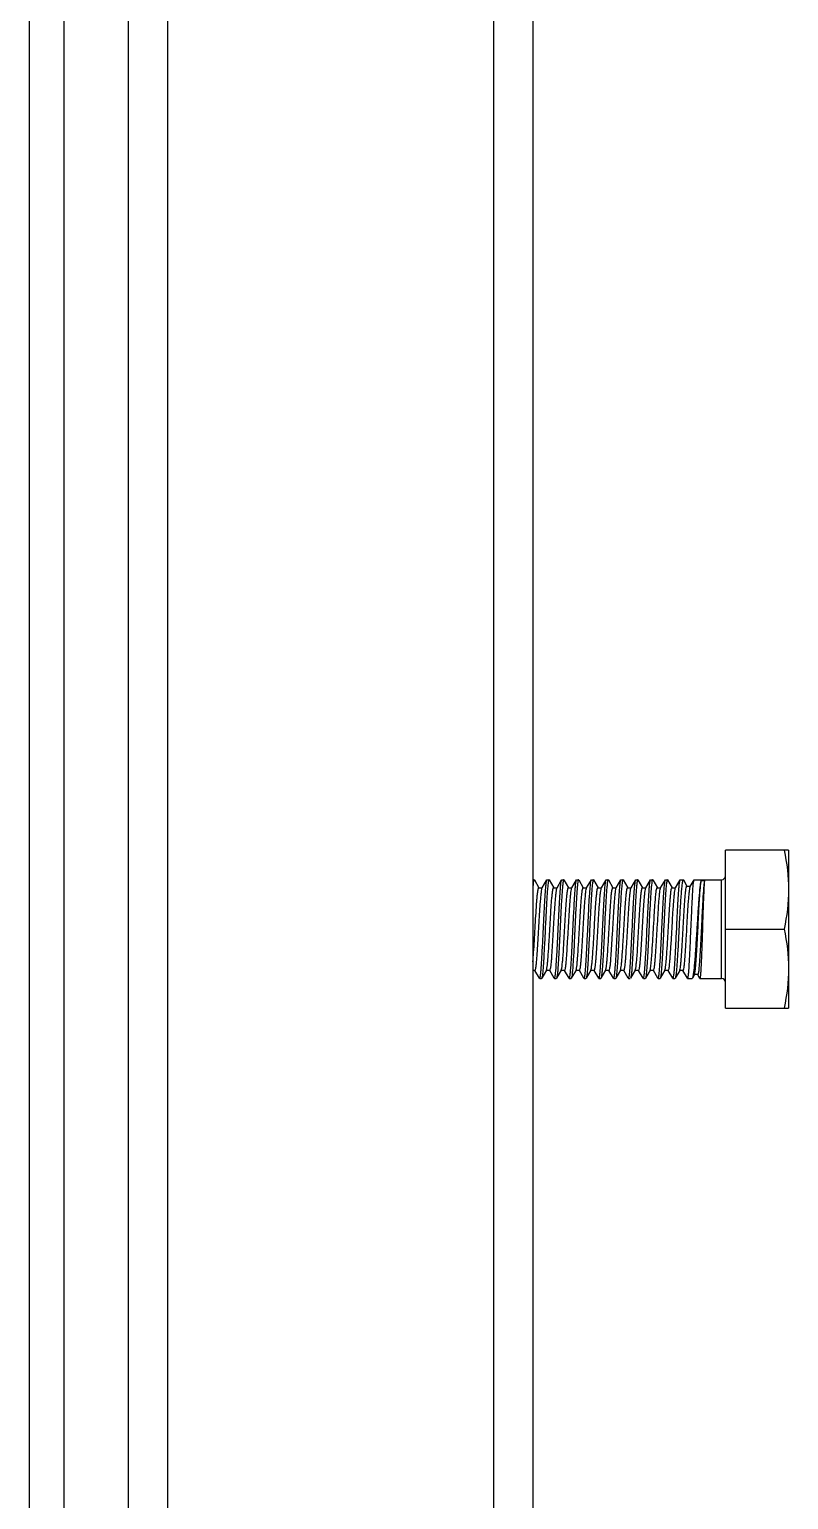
# Model space of a CAD drawing. Extents: x 1382187 to 1725648, y 860327 to 1571294.
# Drawn here: x 1529721 to 1530349, y 1236761 to 1237979 of the extents above; entities that cross this region are included whole.
import ezdxf

# ---------------------------------------------------------------- set-up
doc = ezdxf.new("R2010")
doc.units = 0
doc.header["$LTSCALE"] = 1000
doc.header["$MEASUREMENT"] = 0

msp = doc.modelspace()

# ---------------------------------------------------------------- linework, layer by layer
for p, q in [((1529720.6, 1235977.5), (1529720.6, 1238719.6)), ((1529749.3, 1236335.6), (1529749.3, 1238598.7)), ((1529802.4, 1238445.9), (1529802.4, 1235731)), ((1529835.1, 1238445.9), (1529835.1, 1235731)), ((1530105, 1238445.9), (1530105, 1235731)), ((1530137.7, 1238445.9), (1530137.7, 1235731)), ((1530349.5, 1237299), (1530297.1, 1237299)), ((1530297.1, 1237168.1), (1530297.1, 1237299)), ((1530349.5, 1237299), (1530349.5, 1237168.1)), ((1530137.7, 1237274.4), (1530138.7, 1237274.4)), ((1530138.9, 1237274.3), (1530138.7, 1237274.4)), ((1530138.9, 1237274.3), (1530142.6, 1237267.8)), ((1530142.5, 1237267.8), (1530145.5, 1237267.8)), ((1530145.4, 1237267.7), (1530149.3, 1237274.3)), ((1530149.3, 1237274.3), (1530149.4, 1237274.4)), ((1530149.4, 1237274.4), (1530151, 1237274.4)), ((1530151.1, 1237274.3), (1530151, 1237274.4)), ((1530151.1, 1237274.3), (1530154.9, 1237267.8)), ((1530154.8, 1237267.8), (1530157.8, 1237267.8)), ((1530157.7, 1237267.7), (1530161.5, 1237274.3)), ((1530161.5, 1237274.3), (1530161.7, 1237274.4)), ((1530161.7, 1237274.4), (1530163.2, 1237274.4)), ((1530163.4, 1237274.3), (1530163.2, 1237274.4)), ((1530163.4, 1237274.3), (1530167.2, 1237267.8)), ((1530167.1, 1237267.8), (1530170, 1237267.8)), ((1530169.9, 1237267.7), (1530173.8, 1237274.3)), ((1530173.8, 1237274.3), (1530174, 1237274.4)), ((1530174, 1237274.4), (1530175.5, 1237274.4)), ((1530175.7, 1237274.3), (1530175.5, 1237274.4)), ((1530175.7, 1237274.3), (1530179.4, 1237267.8)), ((1530179.3, 1237267.8), (1530182.3, 1237267.8)), ((1530182.2, 1237267.7), (1530186.1, 1237274.3)), ((1530186.1, 1237274.3), (1530186.2, 1237274.4)), ((1530186.2, 1237274.4), (1530187.8, 1237274.4)), ((1530187.9, 1237274.3), (1530187.8, 1237274.4)), ((1530187.9, 1237274.3), (1530191.7, 1237267.8)), ((1530191.6, 1237267.8), (1530194.6, 1237267.8)), ((1530194.5, 1237267.7), (1530198.3, 1237274.3)), ((1530198.3, 1237274.3), (1530198.5, 1237274.4)), ((1530198.5, 1237274.4), (1530200, 1237274.4)), ((1530200.2, 1237274.3), (1530204, 1237267.8)), ((1530203.9, 1237267.8), (1530206.8, 1237267.8)), ((1530206.7, 1237267.7), (1530210.6, 1237274.3)), ((1530210.6, 1237274.3), (1530210.8, 1237274.4)), ((1530210.8, 1237274.4), (1530212.3, 1237274.4)), ((1530212.5, 1237274.3), (1530212.3, 1237274.4)), ((1530212.5, 1237274.3), (1530216.2, 1237267.8)), ((1530216.1, 1237267.8), (1530219.1, 1237267.8)), ((1530219, 1237267.7), (1530222.9, 1237274.3)), ((1530222.9, 1237274.3), (1530223, 1237274.4)), ((1530223, 1237274.4), (1530224.6, 1237274.4)), ((1530224.7, 1237274.3), (1530224.6, 1237274.4)), ((1530224.7, 1237274.3), (1530228.5, 1237267.8)), ((1530228.4, 1237267.8), (1530231.4, 1237267.8)), ((1530231.3, 1237267.7), (1530235.1, 1237274.3)), ((1530235.1, 1237274.3), (1530235.3, 1237274.4)), ((1530235.3, 1237274.4), (1530236.8, 1237274.4)), ((1530237, 1237274.3), (1530236.8, 1237274.4)), ((1530237, 1237274.3), (1530240.8, 1237267.8)), ((1530240.7, 1237267.8), (1530243.6, 1237267.8)), ((1530243.5, 1237267.7), (1530247.4, 1237274.3)), ((1530247.4, 1237274.3), (1530247.6, 1237274.4)), ((1530247.6, 1237274.4), (1530249.1, 1237274.4)), ((1530249.3, 1237274.3), (1530253, 1237267.8)), ((1530252.9, 1237267.8), (1530255.9, 1237267.8)), ((1530255.8, 1237267.7), (1530259.7, 1237274.3)), ((1530259.7, 1237274.3), (1530259.8, 1237274.4)), ((1530259.8, 1237274.4), (1530262.2, 1237274.4)), ((1530262.4, 1237274.3), (1530262.2, 1237274.4)), ((1530262.4, 1237274.3), (1530265.3, 1237269.2)), ((1530265.2, 1237269.2), (1530268.2, 1237269.2)), ((1530268.1, 1237269), (1530271.2, 1237274.3)), ((1530271.2, 1237274.3), (1530271.3, 1237274.4)), ((1530271.3, 1237274.4), (1530293.9, 1237274.4)), ((1530280.1, 1237273.5), (1530277, 1237273.5)), ((1530293.9, 1237192.7), (1530293.9, 1237274.4)), ((1530297.1, 1237233.6), (1530345.8, 1237233.6)), ((1530139.5, 1237199.3), (1530137.7, 1237199.3)), ((1530143.1, 1237192.8), (1530139.4, 1237199.3)), ((1530148.9, 1237199.5), (1530145, 1237192.8)), ((1530151.7, 1237199.3), (1530148.8, 1237199.3)), ((1530148.9, 1237199.5), (1530149, 1237199.7)), ((1530155.4, 1237192.8), (1530151.6, 1237199.3)), ((1530161.1, 1237199.5), (1530157.3, 1237192.8)), ((1530164, 1237199.3), (1530161, 1237199.3)), ((1530161.1, 1237199.5), (1530161.2, 1237199.7)), ((1530167.7, 1237192.8), (1530163.9, 1237199.3)), ((1530173.4, 1237199.5), (1530169.5, 1237192.8)), ((1530176.3, 1237199.3), (1530173.3, 1237199.3)), ((1530173.4, 1237199.5), (1530173.5, 1237199.7)), ((1530179.9, 1237192.8), (1530176.2, 1237199.3)), ((1530185.7, 1237199.5), (1530181.8, 1237192.8)), ((1530188.5, 1237199.3), (1530185.6, 1237199.3)), ((1530185.7, 1237199.5), (1530185.7, 1237199.7)), ((1530192.2, 1237192.8), (1530188.4, 1237199.3)), ((1530197.9, 1237199.5), (1530194.1, 1237192.8)), ((1530200.8, 1237199.3), (1530197.8, 1237199.3)), ((1530197.9, 1237199.5), (1530198, 1237199.6)), ((1530204.5, 1237192.8), (1530200.7, 1237199.3)), ((1530210.2, 1237199.5), (1530206.3, 1237192.8)), ((1530213.1, 1237199.3), (1530210.1, 1237199.3)), ((1530216.7, 1237192.8), (1530213, 1237199.3)), ((1530222.5, 1237199.5), (1530218.6, 1237192.8)), ((1530225.3, 1237199.3), (1530222.4, 1237199.3)), ((1530222.5, 1237199.5), (1530222.5, 1237199.6)), ((1530229, 1237192.8), (1530225.2, 1237199.3)), ((1530234.7, 1237199.5), (1530230.9, 1237192.8)), ((1530237.6, 1237199.3), (1530234.6, 1237199.3)), ((1530234.7, 1237199.5), (1530234.8, 1237199.6)), ((1530241.3, 1237192.8), (1530237.5, 1237199.3)), ((1530247, 1237199.5), (1530243.1, 1237192.8)), ((1530249.9, 1237199.3), (1530246.9, 1237199.3)), ((1530247, 1237199.5), (1530247.1, 1237199.6)), ((1530253.5, 1237192.8), (1530249.8, 1237199.3)), ((1530259.3, 1237199.2), (1530255.6, 1237192.8)), ((1530262.1, 1237199.1), (1530259.2, 1237199.1)), ((1530265.7, 1237192.8), (1530262, 1237199.1)), ((1530271.5, 1237195.9), (1530269.8, 1237192.9)), ((1530274.4, 1237195.8), (1530271.5, 1237195.8)), ((1530276.1, 1237192.7), (1530274.4, 1237195.7)), ((1530143.1, 1237192.8), (1530143.3, 1237192.7)), ((1530143.3, 1237192.7), (1530144.8, 1237192.7)), ((1530145, 1237192.8), (1530144.8, 1237192.7)), ((1530155.4, 1237192.8), (1530155.6, 1237192.7)), ((1530155.6, 1237192.7), (1530157.1, 1237192.7)), ((1530157.3, 1237192.8), (1530157.1, 1237192.7)), ((1530167.7, 1237192.8), (1530167.8, 1237192.7)), ((1530167.8, 1237192.7), (1530169.4, 1237192.7)), ((1530169.5, 1237192.8), (1530169.4, 1237192.7)), ((1530179.9, 1237192.8), (1530180.1, 1237192.7)), ((1530180.1, 1237192.7), (1530181.6, 1237192.7)), ((1530181.8, 1237192.8), (1530181.6, 1237192.7)), ((1530192.2, 1237192.8), (1530192.4, 1237192.7)), ((1530192.4, 1237192.7), (1530193.9, 1237192.7)), ((1530194.1, 1237192.8), (1530193.9, 1237192.7)), ((1530204.5, 1237192.8), (1530204.6, 1237192.7)), ((1530204.6, 1237192.7), (1530206.2, 1237192.7)), ((1530206.3, 1237192.8), (1530206.2, 1237192.7)), ((1530216.7, 1237192.8), (1530216.9, 1237192.7)), ((1530216.9, 1237192.7), (1530218.4, 1237192.7)), ((1530229.2, 1237192.7), (1530230.7, 1237192.7)), ((1530230.9, 1237192.8), (1530230.7, 1237192.7)), ((1530241.3, 1237192.8), (1530241.4, 1237192.7)), ((1530241.4, 1237192.7), (1530243, 1237192.7)), ((1530243.1, 1237192.8), (1530243, 1237192.7)), ((1530253.5, 1237192.8), (1530253.7, 1237192.7)), ((1530253.7, 1237192.7), (1530255.4, 1237192.7)), ((1530255.6, 1237192.8), (1530255.4, 1237192.7)), ((1530265.7, 1237192.8), (1530265.8, 1237192.7)), ((1530265.8, 1237192.7), (1530269.5, 1237192.7)), ((1530269.8, 1237192.9), (1530269.5, 1237192.7)), ((1530276.1, 1237192.7), (1530276.2, 1237192.7)), ((1530276.2, 1237192.7), (1530293.9, 1237192.7)), ((1530297.1, 1237168.1), (1530349.5, 1237168.1))]:
    msp.add_line(p, q)
for centre, start, end in [((1530293.9, 1237277.7), 270, 0), ((1530293.9, 1237189.4), 0, 90)]:
    msp.add_arc(centre, 3.27, start, end)
for points in [[(1530345.8, 1237299), (1530348.1, 1237288.2), (1530349.5, 1237277.2), (1530349.5, 1237266.3)], [(1530349.5, 1237266.3), (1530349.5, 1237255.3), (1530348.1, 1237244.3), (1530345.8, 1237233.6)], [(1530345.8, 1237233.6), (1530348.1, 1237222.8), (1530349.5, 1237211.8), (1530349.5, 1237200.8)], [(1530349.5, 1237200.8), (1530349.5, 1237189.9), (1530348.1, 1237178.9), (1530345.8, 1237168.1)]]:
    msp.add_open_spline(points, degree=3)
for points, knots in [([(1530138.7, 1237274.4), (1530138.6, 1237274.4), (1530138.4, 1237273.8), (1530138.1, 1237272.9), (1530137.9, 1237271.1), (1530137.8, 1237269.8), (1530137.7, 1237269)], [0, 0, 0, 0, 0.077049, 0.268055, 0.577055, 1, 1, 1, 1]), ([(1530137.7, 1237206.5), (1530137.9, 1237209), (1530138.4, 1237214.8), (1530138.9, 1237224), (1530139.5, 1237234.2), (1530140.1, 1237244.3), (1530140.6, 1237252.2), (1530141, 1237257.8), (1530141.3, 1237261.2), (1530141.6, 1237263.9), (1530141.9, 1237266), (1530142.1, 1237267.1), (1530142.4, 1237267.8), (1530142.5, 1237267.8)], [0, 0, 0, 0, 0.125273, 0.280526, 0.451, 0.620464, 0.772784, 0.837888, 0.893492, 0.938284, 0.971239, 0.991709, 1, 1, 1, 1]), ([(1530139.5, 1237199.3), (1530139.5, 1237199.3), (1530139.7, 1237199.5), (1530140, 1237200.3), (1530140.3, 1237202.1), (1530140.6, 1237205.1), (1530141, 1237209), (1530141.3, 1237213.9), (1530141.7, 1237219.5), (1530142.1, 1237225.5), (1530142.6, 1237234), (1530143, 1237242.4), (1530143.5, 1237250.4), (1530143.9, 1237255.7), (1530144.3, 1237260.1), (1530144.6, 1237263.6), (1530145, 1237266), (1530145.2, 1237267.3), (1530145.4, 1237267.7)], [0, 0, 0, 0, 0.003516, 0.010771, 0.037949, 0.081609, 0.140308, 0.211978, 0.294061, 0.383613, 0.477416, 0.664254, 0.750571, 0.827952, 0.893624, 0.945254, 0.981055, 1, 1, 1, 1]), ([(1530146.4, 1237233.6), (1530146.6, 1237238.5), (1530147, 1237245.7), (1530147.4, 1237255), (1530147.8, 1237260.9), (1530148.2, 1237266), (1530148.5, 1237269.9), (1530148.8, 1237272.5), (1530149, 1237273.9), (1530149.3, 1237274.3)], [0, 0, 0, 0, 0.364023, 0.530311, 0.678342, 0.803036, 0.90014, 0.966414, 1, 1, 1, 1]), ([(1530151, 1237274.4), (1530150.9, 1237274.4), (1530150.7, 1237274.1), (1530150.6, 1237273.6), (1530150.4, 1237272.6), (1530150.1, 1237270.5), (1530149.8, 1237267.1), (1530149.4, 1237262.1), (1530149, 1237256), (1530148.7, 1237249), (1530148.3, 1237241.4), (1530148, 1237236.2), (1530147.9, 1237233.6)], [0, 0, 0, 0, 0.006679, 0.021742, 0.04591, 0.079126, 0.171519, 0.295578, 0.446611, 0.618856, 0.8057, 1, 1, 1, 1]), ([(1530149, 1237199.7), (1530149.1, 1237200.2), (1530149.4, 1237201.6), (1530149.7, 1237204.2), (1530150.1, 1237207.9), (1530150.6, 1237214.4), (1530151.2, 1237223.9), (1530151.8, 1237234), (1530152.2, 1237242.3), (1530152.6, 1237248.3), (1530152.9, 1237253.7), (1530153.3, 1237258.4), (1530153.7, 1237262.2), (1530154, 1237265.1), (1530154.3, 1237266.8), (1530154.5, 1237267.6), (1530154.7, 1237267.8), (1530154.8, 1237267.8)], [0, 0, 0, 0, 0.023139, 0.062463, 0.116774, 0.184236, 0.348936, 0.533941, 0.62611, 0.713772, 0.793885, 0.863675, 0.920735, 0.963127, 0.989505, 0.996557, 1, 1, 1, 1]), ([(1530151.7, 1237199.3), (1530151.8, 1237199.3), (1530152, 1237199.5), (1530152.2, 1237200.3), (1530152.6, 1237202.1), (1530152.9, 1237205.1), (1530153.3, 1237209), (1530153.6, 1237213.9), (1530154, 1237219.5), (1530154.3, 1237225.5), (1530154.8, 1237234), (1530155.3, 1237242.4), (1530155.8, 1237250.4), (1530156.2, 1237255.7), (1530156.5, 1237260.1), (1530156.9, 1237263.6), (1530157.2, 1237266), (1530157.5, 1237267.3), (1530157.7, 1237267.7)], [0, 0, 0, 0, 0.003516, 0.010771, 0.037949, 0.081609, 0.140308, 0.211978, 0.294061, 0.383613, 0.477416, 0.664254, 0.750571, 0.827952, 0.893624, 0.945254, 0.981055, 1, 1, 1, 1]), ([(1530158.6, 1237233.6), (1530158.9, 1237238.5), (1530159.2, 1237245.7), (1530159.7, 1237255), (1530160.1, 1237260.9), (1530160.4, 1237266), (1530160.7, 1237269.9), (1530161.1, 1237272.5), (1530161.3, 1237273.9), (1530161.5, 1237274.3)], [0, 0, 0, 0, 0.364021, 0.530313, 0.678345, 0.803036, 0.900138, 0.966413, 1, 1, 1, 1]), ([(1530163.2, 1237274.4), (1530163.1, 1237274.4), (1530163, 1237274.1), (1530162.8, 1237273.6), (1530162.6, 1237272.6), (1530162.4, 1237270.5), (1530162, 1237267.1), (1530161.7, 1237262.1), (1530161.3, 1237256), (1530160.9, 1237249), (1530160.6, 1237241.4), (1530160.3, 1237236.2), (1530160.2, 1237233.6)], [0, 0, 0, 0, 0.006669, 0.021718, 0.045876, 0.079084, 0.171468, 0.295521, 0.446556, 0.618814, 0.805682, 1, 1, 1, 1]), ([(1530161.2, 1237199.7), (1530161.4, 1237200.2), (1530161.7, 1237201.6), (1530162, 1237204.2), (1530162.4, 1237207.9), (1530162.9, 1237214.4), (1530163.5, 1237223.9), (1530164, 1237234), (1530164.5, 1237242.3), (1530164.9, 1237248.2), (1530165.2, 1237253.7), (1530165.6, 1237258.4), (1530165.9, 1237262.2), (1530166.3, 1237265.1), (1530166.6, 1237266.8), (1530166.8, 1237267.6), (1530167, 1237267.8), (1530167.1, 1237267.8)], [0, 0, 0, 0, 0.023, 0.06221, 0.116433, 0.183837, 0.348506, 0.533571, 0.625793, 0.713517, 0.793694, 0.863545, 0.920659, 0.963092, 0.989496, 0.996554, 1, 1, 1, 1]), ([(1530164, 1237199.3), (1530164.1, 1237199.3), (1530164.3, 1237199.5), (1530164.5, 1237200.3), (1530164.8, 1237202.1), (1530165.2, 1237205.1), (1530165.5, 1237209), (1530165.9, 1237213.9), (1530166.2, 1237219.5), (1530166.6, 1237225.5), (1530167.1, 1237234), (1530167.6, 1237242.4), (1530168.1, 1237250.4), (1530168.4, 1237255.7), (1530168.8, 1237260.1), (1530169.1, 1237263.6), (1530169.5, 1237266), (1530169.7, 1237267.3), (1530169.9, 1237267.7)], [0, 0, 0, 0, 0.003516, 0.010771, 0.037949, 0.081609, 0.140308, 0.211978, 0.294061, 0.383613, 0.477416, 0.664254, 0.750571, 0.827952, 0.893624, 0.945254, 0.981055, 1, 1, 1, 1]), ([(1530170.9, 1237233.6), (1530171.1, 1237238.5), (1530171.5, 1237245.7), (1530172, 1237255), (1530172.3, 1237260.9), (1530172.7, 1237266), (1530173, 1237269.9), (1530173.4, 1237272.5), (1530173.6, 1237273.9), (1530173.8, 1237274.3)], [0, 0, 0, 0, 0.364026, 0.530319, 0.678348, 0.803035, 0.900137, 0.966414, 1, 1, 1, 1]), ([(1530175.5, 1237274.4), (1530175.4, 1237274.4), (1530175.2, 1237274.1), (1530175.1, 1237273.6), (1530174.9, 1237272.6), (1530174.6, 1237270.5), (1530174.3, 1237267.1), (1530173.9, 1237262.1), (1530173.6, 1237256), (1530173.2, 1237249), (1530172.8, 1237241.4), (1530172.6, 1237236.2), (1530172.4, 1237233.6)], [0, 0, 0, 0, 0.00669, 0.021765, 0.045943, 0.079167, 0.171572, 0.295635, 0.446661, 0.618889, 0.805716, 1, 1, 1, 1]), ([(1530173.5, 1237199.7), (1530173.7, 1237200.2), (1530173.9, 1237201.6), (1530174.3, 1237204.2), (1530174.6, 1237207.8), (1530175.1, 1237214.4), (1530175.7, 1237223.9), (1530176.3, 1237234), (1530176.8, 1237242.3), (1530177.1, 1237248.2), (1530177.5, 1237253.6), (1530177.8, 1237258.4), (1530178.2, 1237262.2), (1530178.5, 1237265.1), (1530178.8, 1237266.8), (1530179.1, 1237267.6), (1530179.3, 1237267.8), (1530179.3, 1237267.8)], [0, 0, 0, 0, 0.022862, 0.061956, 0.116091, 0.183437, 0.348074, 0.5332, 0.625476, 0.713261, 0.793503, 0.863416, 0.920583, 0.963057, 0.989487, 0.996552, 1, 1, 1, 1]), ([(1530176.3, 1237199.3), (1530176.3, 1237199.3), (1530176.5, 1237199.5), (1530176.8, 1237200.3), (1530177.1, 1237202.1), (1530177.4, 1237205.1), (1530177.8, 1237209), (1530178.1, 1237213.9), (1530178.5, 1237219.5), (1530178.9, 1237225.5), (1530179.4, 1237234), (1530179.8, 1237242.4), (1530180.3, 1237250.4), (1530180.7, 1237255.7), (1530181.1, 1237260.1), (1530181.4, 1237263.6), (1530181.8, 1237266), (1530182, 1237267.3), (1530182.2, 1237267.7)], [0, 0, 0, 0, 0.003516, 0.010771, 0.037949, 0.081609, 0.140308, 0.211978, 0.294061, 0.383613, 0.477416, 0.664254, 0.750571, 0.827952, 0.893624, 0.945254, 0.981055, 1, 1, 1, 1]), ([(1530183.2, 1237233.6), (1530183.4, 1237238.5), (1530183.8, 1237245.7), (1530184.2, 1237255), (1530184.6, 1237260.9), (1530185, 1237266), (1530185.3, 1237269.9), (1530185.6, 1237272.5), (1530185.8, 1237273.9), (1530186.1, 1237274.3)], [0, 0, 0, 0, 0.364024, 0.530311, 0.678342, 0.803035, 0.900139, 0.966414, 1, 1, 1, 1]), ([(1530187.8, 1237274.4), (1530187.7, 1237274.4), (1530187.5, 1237274.1), (1530187.4, 1237273.6), (1530187.2, 1237272.6), (1530186.9, 1237270.5), (1530186.6, 1237267.1), (1530186.2, 1237262.1), (1530185.8, 1237256), (1530185.5, 1237249), (1530185.1, 1237241.4), (1530184.8, 1237236.2), (1530184.7, 1237233.6)], [0, 0, 0, 0, 0.006677, 0.021735, 0.045901, 0.079116, 0.171512, 0.295573, 0.4466, 0.618843, 0.805694, 1, 1, 1, 1]), ([(1530185.7, 1237199.7), (1530185.9, 1237200.1), (1530186.2, 1237201.5), (1530186.5, 1237204.2), (1530186.9, 1237207.8), (1530187.4, 1237214.3), (1530188, 1237223.8), (1530188.6, 1237233.9), (1530189, 1237242.3), (1530189.4, 1237248.2), (1530189.7, 1237253.6), (1530190.1, 1237258.4), (1530190.5, 1237262.2), (1530190.8, 1237265.1), (1530191.1, 1237266.8), (1530191.3, 1237267.6), (1530191.5, 1237267.8), (1530191.6, 1237267.8)], [0, 0, 0, 0, 0.022723, 0.061701, 0.115749, 0.183037, 0.347642, 0.532829, 0.625158, 0.713005, 0.793312, 0.863286, 0.920506, 0.963022, 0.989478, 0.99655, 1, 1, 1, 1]), ([(1530188.5, 1237199.3), (1530188.6, 1237199.3), (1530188.8, 1237199.5), (1530189, 1237200.3), (1530189.4, 1237202.1), (1530189.7, 1237205.1), (1530190.1, 1237209), (1530190.4, 1237213.9), (1530190.8, 1237219.5), (1530191.1, 1237225.5), (1530191.6, 1237234), (1530192.1, 1237242.4), (1530192.6, 1237250.4), (1530193, 1237255.7), (1530193.3, 1237260.1), (1530193.7, 1237263.6), (1530194, 1237266), (1530194.3, 1237267.3), (1530194.5, 1237267.7)], [0, 0, 0, 0, 0.003516, 0.010771, 0.037949, 0.081609, 0.140308, 0.211978, 0.294061, 0.383613, 0.477416, 0.664254, 0.750571, 0.827952, 0.893624, 0.945254, 0.981055, 1, 1, 1, 1]), ([(1530195.4, 1237233.6), (1530195.7, 1237238.5), (1530196, 1237245.7), (1530196.5, 1237255), (1530196.9, 1237260.9), (1530197.2, 1237266), (1530197.5, 1237269.9), (1530197.9, 1237272.5), (1530198.1, 1237273.9), (1530198.3, 1237274.3)], [0, 0, 0, 0, 0.364026, 0.530313, 0.678337, 0.803029, 0.900137, 0.966414, 1, 1, 1, 1]), ([(1530200, 1237274.4), (1530199.9, 1237274.4), (1530199.8, 1237274.1), (1530199.6, 1237273.6), (1530199.4, 1237272.6), (1530199.2, 1237270.5), (1530198.8, 1237267.1), (1530198.5, 1237262.1), (1530198.1, 1237256), (1530197.7, 1237249), (1530197.3, 1237241.4), (1530197.1, 1237236.2), (1530197, 1237233.6)], [0, 0, 0, 0, 0.006697, 0.021777, 0.045962, 0.079191, 0.171605, 0.29567, 0.44669, 0.618909, 0.805726, 1, 1, 1, 1]), ([(1530198, 1237199.6), (1530198.2, 1237200.1), (1530198.5, 1237201.5), (1530198.8, 1237204.1), (1530199.1, 1237207.8), (1530199.7, 1237214.3), (1530200.2, 1237223.8), (1530200.8, 1237233.9), (1530201.3, 1237242.2), (1530201.7, 1237248.2), (1530202, 1237253.6), (1530202.4, 1237258.3), (1530202.7, 1237262.2), (1530203, 1237265.1), (1530203.4, 1237266.8), (1530203.6, 1237267.6), (1530203.8, 1237267.8), (1530203.9, 1237267.8)], [0, 0, 0, 0, 0.022584, 0.061447, 0.115407, 0.182636, 0.34721, 0.532457, 0.62484, 0.712749, 0.79312, 0.863155, 0.920429, 0.962986, 0.989469, 0.996548, 1, 1, 1, 1]), ([(1530200.2, 1237274.3), (1530200.2, 1237274.3), (1530200.1, 1237274.4), (1530200.1, 1237274.4), (1530200, 1237274.4)], [0, 0, 0, 0, 0.600612, 1, 1, 1, 1]), ([(1530200.8, 1237199.3), (1530200.9, 1237199.3), (1530201.1, 1237199.5), (1530201.3, 1237200.3), (1530201.6, 1237202.1), (1530202, 1237205.1), (1530202.3, 1237209), (1530202.7, 1237213.9), (1530203, 1237219.5), (1530203.4, 1237225.5), (1530203.9, 1237234), (1530204.4, 1237242.4), (1530204.9, 1237250.4), (1530205.2, 1237255.7), (1530205.6, 1237260.1), (1530205.9, 1237263.6), (1530206.3, 1237266), (1530206.5, 1237267.3), (1530206.7, 1237267.7)], [0, 0, 0, 0, 0.003516, 0.010772, 0.037949, 0.081609, 0.140308, 0.211978, 0.294061, 0.383612, 0.477416, 0.664254, 0.750571, 0.827952, 0.893624, 0.945254, 0.981055, 1, 1, 1, 1]), ([(1530207.7, 1237233.6), (1530207.9, 1237238.5), (1530208.3, 1237245.7), (1530208.8, 1237255), (1530209.1, 1237260.9), (1530209.5, 1237266), (1530209.8, 1237269.9), (1530210.2, 1237272.5), (1530210.4, 1237273.9), (1530210.6, 1237274.3)], [0, 0, 0, 0, 0.364026, 0.530312, 0.67834, 0.803034, 0.90014, 0.966415, 1, 1, 1, 1]), ([(1530212.3, 1237274.4), (1530212.2, 1237274.4), (1530212, 1237274.1), (1530211.9, 1237273.6), (1530211.7, 1237272.6), (1530211.4, 1237270.5), (1530211.1, 1237267.1), (1530210.7, 1237262.1), (1530210.4, 1237256), (1530210, 1237249), (1530209.6, 1237241.4), (1530209.4, 1237236.2), (1530209.2, 1237233.6)], [0, 0, 0, 0, 0.006686, 0.021757, 0.045931, 0.079152, 0.171553, 0.295615, 0.446644, 0.618879, 0.805711, 1, 1, 1, 1]), ([(1530210.3, 1237199.6), (1530210.5, 1237200.1), (1530210.7, 1237201.5), (1530211.1, 1237204.1), (1530211.4, 1237207.7), (1530211.9, 1237214.3), (1530212.5, 1237223.8), (1530213.1, 1237233.9), (1530213.6, 1237242.2), (1530213.9, 1237248.2), (1530214.3, 1237253.6), (1530214.6, 1237258.3), (1530215, 1237262.2), (1530215.3, 1237265.1), (1530215.6, 1237266.8), (1530215.9, 1237267.6), (1530216.1, 1237267.8), (1530216.1, 1237267.8)], [0, 0, 0, 0, 0.022445, 0.061192, 0.115065, 0.182235, 0.346776, 0.532084, 0.624521, 0.712492, 0.792928, 0.863025, 0.920353, 0.962951, 0.98946, 0.996545, 1, 1, 1, 1]), ([(1530213.1, 1237199.3), (1530213.1, 1237199.3), (1530213.3, 1237199.5), (1530213.6, 1237200.3), (1530213.9, 1237202.1), (1530214.2, 1237205.1), (1530214.6, 1237209), (1530214.9, 1237213.9), (1530215.3, 1237219.5), (1530215.7, 1237225.5), (1530216.2, 1237234), (1530216.6, 1237242.4), (1530217.1, 1237250.4), (1530217.5, 1237255.7), (1530217.9, 1237260.1), (1530218.2, 1237263.6), (1530218.6, 1237266), (1530218.8, 1237267.3), (1530219, 1237267.7)], [0, 0, 0, 0, 0.003516, 0.010772, 0.037949, 0.081609, 0.140308, 0.211978, 0.294061, 0.383612, 0.477416, 0.664253, 0.750571, 0.827952, 0.893624, 0.945254, 0.981055, 1, 1, 1, 1]), ([(1530220, 1237233.6), (1530220.2, 1237238.5), (1530220.5, 1237245.7), (1530221, 1237255), (1530221.4, 1237260.9), (1530221.7, 1237266), (1530222.1, 1237269.9), (1530222.4, 1237272.5), (1530222.6, 1237273.9), (1530222.9, 1237274.3)], [0, 0, 0, 0, 0.364021, 0.530311, 0.678343, 0.803036, 0.90014, 0.966414, 1, 1, 1, 1]), ([(1530224.6, 1237274.4), (1530224.5, 1237274.4), (1530224.3, 1237274.1), (1530224.2, 1237273.6), (1530224, 1237272.6), (1530223.7, 1237270.5), (1530223.4, 1237267.1), (1530223, 1237262.1), (1530222.6, 1237256), (1530222.3, 1237249), (1530221.9, 1237241.4), (1530221.6, 1237236.2), (1530221.5, 1237233.6)], [0, 0, 0, 0, 0.006676, 0.021736, 0.045901, 0.079115, 0.171505, 0.295563, 0.446596, 0.618846, 0.805696, 1, 1, 1, 1]), ([(1530222.5, 1237199.6), (1530222.7, 1237200.1), (1530223, 1237201.5), (1530223.3, 1237204.1), (1530223.7, 1237207.7), (1530224.2, 1237214.2), (1530224.8, 1237223.7), (1530225.3, 1237233.8), (1530225.8, 1237242.2), (1530226.2, 1237248.1), (1530226.5, 1237253.6), (1530226.9, 1237258.3), (1530227.2, 1237262.2), (1530227.6, 1237265.1), (1530227.9, 1237266.8), (1530228.1, 1237267.6), (1530228.3, 1237267.8), (1530228.4, 1237267.8)], [0, 0, 0, 0, 0.022306, 0.060937, 0.114721, 0.181834, 0.346342, 0.531711, 0.624202, 0.712235, 0.792736, 0.862894, 0.920276, 0.962916, 0.98945, 0.996543, 1, 1, 1, 1]), ([(1530225.3, 1237199.3), (1530225.4, 1237199.3), (1530225.6, 1237199.5), (1530225.8, 1237200.3), (1530226.2, 1237202.1), (1530226.5, 1237205.1), (1530226.9, 1237209), (1530227.2, 1237213.9), (1530227.6, 1237219.5), (1530227.9, 1237225.5), (1530228.4, 1237234), (1530228.9, 1237242.4), (1530229.4, 1237250.4), (1530229.8, 1237255.7), (1530230.1, 1237260.1), (1530230.5, 1237263.6), (1530230.8, 1237266), (1530231.1, 1237267.3), (1530231.3, 1237267.7)], [0, 0, 0, 0, 0.003515, 0.010772, 0.037949, 0.081609, 0.140308, 0.211978, 0.294061, 0.383612, 0.477415, 0.664253, 0.750571, 0.827952, 0.893624, 0.945254, 0.981055, 1, 1, 1, 1]), ([(1530232.2, 1237233.6), (1530232.5, 1237238.5), (1530232.8, 1237245.7), (1530233.3, 1237255), (1530233.7, 1237260.9), (1530234, 1237266), (1530234.3, 1237269.9), (1530234.7, 1237272.5), (1530234.9, 1237273.9), (1530235.1, 1237274.3)], [0, 0, 0, 0, 0.364021, 0.530314, 0.678346, 0.803036, 0.900137, 0.966413, 1, 1, 1, 1]), ([(1530236.8, 1237274.4), (1530236.7, 1237274.4), (1530236.6, 1237274.1), (1530236.4, 1237273.6), (1530236.2, 1237272.6), (1530236, 1237270.5), (1530235.6, 1237267.1), (1530235.3, 1237262.1), (1530234.9, 1237256), (1530234.5, 1237249), (1530234.1, 1237241.4), (1530233.9, 1237236.2), (1530233.8, 1237233.6)], [0, 0, 0, 0, 0.006669, 0.021718, 0.045876, 0.079084, 0.171468, 0.295522, 0.446557, 0.618815, 0.805682, 1, 1, 1, 1]), ([(1530234.8, 1237199.6), (1530235, 1237200.1), (1530235.2, 1237201.5), (1530235.6, 1237204.1), (1530235.9, 1237207.7), (1530236.4, 1237214.2), (1530237, 1237223.7), (1530237.6, 1237233.8), (1530238.1, 1237242.2), (1530238.4, 1237248.1), (1530238.8, 1237253.6), (1530239.2, 1237258.3), (1530239.5, 1237262.2), (1530239.8, 1237265.1), (1530240.2, 1237266.8), (1530240.4, 1237267.6), (1530240.6, 1237267.8), (1530240.7, 1237267.8)], [0, 0, 0, 0, 0.022167, 0.060682, 0.114378, 0.181432, 0.345908, 0.531337, 0.623882, 0.711978, 0.792543, 0.862763, 0.920199, 0.962881, 0.989441, 0.996541, 1, 1, 1, 1]), ([(1530237.6, 1237199.3), (1530237.7, 1237199.3), (1530237.9, 1237199.5), (1530238.1, 1237200.3), (1530238.4, 1237202.1), (1530238.8, 1237205.1), (1530239.1, 1237209), (1530239.5, 1237213.9), (1530239.8, 1237219.5), (1530240.2, 1237225.5), (1530240.7, 1237234), (1530241.2, 1237242.4), (1530241.7, 1237250.4), (1530242, 1237255.7), (1530242.4, 1237260.1), (1530242.7, 1237263.6), (1530243.1, 1237266), (1530243.3, 1237267.3), (1530243.5, 1237267.7)], [0, 0, 0, 0, 0.003515, 0.010772, 0.037949, 0.081609, 0.140308, 0.211978, 0.294061, 0.383612, 0.477415, 0.664253, 0.750571, 0.827952, 0.893624, 0.945254, 0.981055, 1, 1, 1, 1]), ([(1530244.5, 1237233.6), (1530244.7, 1237238.5), (1530245.1, 1237245.7), (1530245.6, 1237255), (1530245.9, 1237260.9), (1530246.3, 1237266), (1530246.6, 1237269.9), (1530247, 1237272.5), (1530247.2, 1237273.9), (1530247.4, 1237274.3)], [0, 0, 0, 0, 0.364026, 0.530319, 0.678348, 0.803035, 0.900137, 0.966414, 1, 1, 1, 1]), ([(1530249.1, 1237274.4), (1530249, 1237274.4), (1530248.8, 1237274.1), (1530248.7, 1237273.6), (1530248.5, 1237272.6), (1530248.2, 1237270.5), (1530247.9, 1237267.1), (1530247.5, 1237262.1), (1530247.2, 1237256), (1530246.8, 1237249), (1530246.4, 1237241.4), (1530246.2, 1237236.2), (1530246, 1237233.6)], [0, 0, 0, 0, 0.006688, 0.021753, 0.045929, 0.079148, 0.171548, 0.29561, 0.446639, 0.618873, 0.805706, 1, 1, 1, 1]), ([(1530247.1, 1237199.6), (1530247.3, 1237200.1), (1530247.5, 1237201.5), (1530247.9, 1237204), (1530248.2, 1237207.7), (1530248.7, 1237214.1), (1530249.3, 1237223.7), (1530249.9, 1237233.8), (1530250.4, 1237242.1), (1530250.7, 1237248.1), (1530251.1, 1237253.6), (1530251.4, 1237258.3), (1530251.8, 1237262.2), (1530252.1, 1237265.1), (1530252.4, 1237266.8), (1530252.7, 1237267.6), (1530252.8, 1237267.8), (1530252.9, 1237267.8)], [0, 0, 0, 0, 0.022028, 0.060426, 0.114034, 0.181029, 0.345472, 0.530963, 0.623561, 0.71172, 0.79235, 0.862632, 0.920122, 0.962845, 0.989432, 0.996538, 1, 1, 1, 1]), ([(1530249.3, 1237274.3), (1530249.2, 1237274.3), (1530249.2, 1237274.4), (1530249.1, 1237274.4), (1530249.1, 1237274.4)], [0, 0, 0, 0, 0.600476, 1, 1, 1, 1]), ([(1530249.9, 1237199.3), (1530249.9, 1237199.3), (1530250.1, 1237199.5), (1530250.4, 1237200.3), (1530250.7, 1237202.1), (1530251, 1237205.1), (1530251.4, 1237209), (1530251.7, 1237213.9), (1530252.1, 1237219.5), (1530252.5, 1237225.5), (1530253, 1237234), (1530253.4, 1237242.4), (1530253.9, 1237250.4), (1530254.3, 1237255.7), (1530254.7, 1237260.1), (1530255, 1237263.6), (1530255.4, 1237266), (1530255.6, 1237267.3), (1530255.8, 1237267.7)], [0, 0, 0, 0, 0.003515, 0.010772, 0.037949, 0.081609, 0.140308, 0.211978, 0.294061, 0.383612, 0.477415, 0.664253, 0.750571, 0.827952, 0.893624, 0.945254, 0.981055, 1, 1, 1, 1]), ([(1530256.8, 1237233.6), (1530257, 1237238.5), (1530257.3, 1237245.7), (1530257.8, 1237255), (1530258.2, 1237260.9), (1530258.5, 1237266), (1530258.9, 1237269.9), (1530259.2, 1237272.5), (1530259.4, 1237273.9), (1530259.7, 1237274.3)], [0, 0, 0, 0, 0.364024, 0.530312, 0.678343, 0.803036, 0.90014, 0.966414, 1, 1, 1, 1]), ([(1530262.2, 1237274.4), (1530262.1, 1237274.4), (1530261.8, 1237274.1), (1530261.7, 1237273.6), (1530261.5, 1237272.6), (1530261.2, 1237270.5), (1530260.8, 1237267.1), (1530260.4, 1237262.1), (1530259.9, 1237256), (1530259.5, 1237249), (1530259.1, 1237241.4), (1530258.8, 1237236.2), (1530258.7, 1237233.6)], [0, 0, 0, 0, 0.007187, 0.022465, 0.046744, 0.080015, 0.172417, 0.296393, 0.447275, 0.619318, 0.805937, 1, 1, 1, 1]), ([(1530259.3, 1237199.2), (1530259.5, 1237199.6), (1530259.7, 1237200.9), (1530260.1, 1237203.4), (1530260.4, 1237207), (1530260.8, 1237211.6), (1530261.2, 1237217), (1530261.7, 1237225.2), (1530262.1, 1237233.9), (1530262.6, 1237242.5), (1530263, 1237248.7), (1530263.4, 1237254.4), (1530263.7, 1237259.3), (1530264.1, 1237263.4), (1530264.4, 1237266.3), (1530264.7, 1237268.2), (1530265, 1237268.9), (1530265.1, 1237269.2), (1530265.2, 1237269.2)], [0, 0, 0, 0, 0.019036, 0.055162, 0.107284, 0.173532, 0.25149, 0.338305, 0.525651, 0.619397, 0.708683, 0.790327, 0.861445, 0.919555, 0.962678, 0.989457, 0.996584, 1, 1, 1, 1]), ([(1530262.1, 1237199.1), (1530262.2, 1237199.1), (1530262.4, 1237199.3), (1530262.7, 1237200.1), (1530263, 1237202), (1530263.3, 1237205), (1530263.7, 1237209.2), (1530264, 1237214.2), (1530264.4, 1237219.9), (1530264.8, 1237226.2), (1530265.3, 1237234.8), (1530265.7, 1237243.4), (1530266.2, 1237251.6), (1530266.6, 1237256.9), (1530267, 1237261.4), (1530267.3, 1237265), (1530267.7, 1237267.4), (1530267.9, 1237268.7), (1530268.1, 1237269)], [0, 0, 0, 0, 0.003526, 0.010871, 0.03842, 0.082642, 0.142013, 0.214376, 0.297085, 0.387117, 0.481196, 0.667858, 0.753739, 0.830507, 0.895467, 0.946372, 0.98153, 1, 1, 1, 1]), ([(1530268.6, 1237233.6), (1530268.9, 1237238.6), (1530269.2, 1237245.8), (1530269.6, 1237255.1), (1530269.9, 1237261.1), (1530270.2, 1237266.1), (1530270.5, 1237270.1), (1530270.8, 1237272.6), (1530271, 1237274), (1530271.2, 1237274.3)], [0, 0, 0, 0, 0.366748, 0.534004, 0.682559, 0.80722, 0.903651, 0.968552, 1, 1, 1, 1]), ([(1530271.5, 1237195.9), (1530271.8, 1237196.3), (1530272, 1237197.6), (1530272.3, 1237199.9), (1530272.6, 1237203.5), (1530273, 1237208), (1530273.3, 1237213.3), (1530273.8, 1237221.6), (1530274.4, 1237232.7), (1530275, 1237245.8), (1530275.6, 1237257.6), (1530276.3, 1237266.7), (1530276.7, 1237271.7), (1530277, 1237273.5)], [0, 0, 0, 0, 0.016498, 0.048153, 0.094091, 0.152829, 0.222461, 0.300749, 0.473185, 0.64885, 0.806645, 0.928205, 1, 1, 1, 1]), ([(1530277, 1237273.5), (1530276.8, 1237272.8), (1530276.5, 1237271.1), (1530275.8, 1237266.4), (1530275.1, 1237258.2), (1530274.3, 1237246.6), (1530273.8, 1237238.1), (1530273.5, 1237233.6)], [0, 0, 0, 0, 0.052104, 0.130854, 0.359409, 0.660459, 1, 1, 1, 1]), ([(1530274.4, 1237195.8), (1530274.5, 1237195.8), (1530274.7, 1237196), (1530274.8, 1237196.5), (1530275, 1237197.4), (1530275.3, 1237199.1), (1530275.6, 1237202), (1530275.9, 1237206.2), (1530276.3, 1237211.5), (1530276.6, 1237217.5), (1530277, 1237224), (1530277.5, 1237233.3), (1530278, 1237244.6), (1530278.6, 1237256.9), (1530279.3, 1237266.4), (1530279.7, 1237271.6), (1530280.1, 1237273.5)], [0, 0, 0, 0, 0.003181, 0.009997, 0.020842, 0.035708, 0.077022, 0.132568, 0.200428, 0.278278, 0.363482, 0.453195, 0.634322, 0.798504, 0.925407, 1, 1, 1, 1]), ([(1530278.4, 1237233.6), (1530278.5, 1237238.1), (1530278.8, 1237246.6), (1530279.2, 1237258.2), (1530279.6, 1237267), (1530279.9, 1237271.8), (1530280.1, 1237273.5)], [0, 0, 0, 0, 0.340216, 0.641739, 0.870295, 1, 1, 1, 1]), ([(1530143.3, 1237192.7), (1530143.4, 1237192.7), (1530143.6, 1237193), (1530143.7, 1237193.6), (1530143.9, 1237194.6), (1530144.2, 1237196.6), (1530144.5, 1237200), (1530144.9, 1237205), (1530145.2, 1237211.1), (1530145.6, 1237218.1), (1530146, 1237225.7), (1530146.2, 1237230.9), (1530146.4, 1237233.6)], [0, 0, 0, 0, 0.006696, 0.021778, 0.045962, 0.079192, 0.171607, 0.295672, 0.44669, 0.618908, 0.805728, 1, 1, 1, 1]), ([(1530147.9, 1237233.6), (1530147.7, 1237228.6), (1530147.3, 1237221.4), (1530146.8, 1237212.2), (1530146.5, 1237206.2), (1530146.1, 1237201.2), (1530145.8, 1237197.2), (1530145.4, 1237194.6), (1530145.2, 1237193.2), (1530145, 1237192.8)], [0, 0, 0, 0, 0.36397, 0.530239, 0.678254, 0.802945, 0.900063, 0.966368, 1, 1, 1, 1]), ([(1530155.6, 1237192.7), (1530155.7, 1237192.7), (1530155.8, 1237193), (1530156, 1237193.6), (1530156.2, 1237194.6), (1530156.4, 1237196.6), (1530156.8, 1237200), (1530157.1, 1237205), (1530157.5, 1237211.1), (1530157.9, 1237218.1), (1530158.3, 1237225.7), (1530158.5, 1237230.9), (1530158.6, 1237233.6)], [0, 0, 0, 0, 0.006683, 0.02175, 0.045921, 0.079139, 0.171534, 0.295592, 0.446617, 0.618856, 0.805703, 1, 1, 1, 1]), ([(1530160.2, 1237233.6), (1530159.9, 1237228.6), (1530159.6, 1237221.4), (1530159.1, 1237212.2), (1530158.8, 1237206.2), (1530158.4, 1237201.2), (1530158.1, 1237197.2), (1530157.7, 1237194.6), (1530157.5, 1237193.2), (1530157.3, 1237192.8)], [0, 0, 0, 0, 0.363954, 0.530216, 0.678234, 0.802928, 0.900053, 0.966366, 1, 1, 1, 1]), ([(1530167.8, 1237192.7), (1530167.9, 1237192.7), (1530168.1, 1237193), (1530168.3, 1237193.6), (1530168.4, 1237194.6), (1530168.7, 1237196.6), (1530169, 1237200), (1530169.4, 1237205), (1530169.8, 1237211.1), (1530170.2, 1237218.1), (1530170.5, 1237225.7), (1530170.8, 1237230.9), (1530170.9, 1237233.6)], [0, 0, 0, 0, 0.006669, 0.021719, 0.045878, 0.079087, 0.171477, 0.295536, 0.446573, 0.618824, 0.805681, 1, 1, 1, 1]), ([(1530172.4, 1237233.6), (1530172.2, 1237228.6), (1530171.9, 1237221.4), (1530171.4, 1237212.2), (1530171, 1237206.2), (1530170.7, 1237201.2), (1530170.3, 1237197.2), (1530170, 1237194.6), (1530169.8, 1237193.2), (1530169.5, 1237192.8)], [0, 0, 0, 0, 0.363958, 0.530229, 0.678249, 0.80294, 0.900058, 0.966367, 1, 1, 1, 1]), ([(1530180.1, 1237192.7), (1530180.2, 1237192.7), (1530180.4, 1237193), (1530180.5, 1237193.6), (1530180.7, 1237194.6), (1530181, 1237196.6), (1530181.3, 1237200), (1530181.7, 1237205), (1530182, 1237211.1), (1530182.4, 1237218.1), (1530182.8, 1237225.7), (1530183, 1237230.9), (1530183.2, 1237233.6)], [0, 0, 0, 0, 0.006673, 0.021729, 0.045891, 0.079103, 0.17149, 0.295546, 0.446581, 0.618835, 0.805691, 1, 1, 1, 1]), ([(1530184.7, 1237233.6), (1530184.5, 1237228.6), (1530184.1, 1237221.4), (1530183.6, 1237212.2), (1530183.3, 1237206.2), (1530182.9, 1237201.2), (1530182.6, 1237197.2), (1530182.2, 1237194.6), (1530182, 1237193.2), (1530181.8, 1237192.8)], [0, 0, 0, 0, 0.363957, 0.530226, 0.678246, 0.80294, 0.90006, 0.966367, 1, 1, 1, 1]), ([(1530192.4, 1237192.7), (1530192.5, 1237192.7), (1530192.6, 1237193), (1530192.8, 1237193.6), (1530193, 1237194.6), (1530193.2, 1237196.6), (1530193.6, 1237200), (1530193.9, 1237205), (1530194.3, 1237211.1), (1530194.7, 1237218.1), (1530195.1, 1237225.7), (1530195.3, 1237230.9), (1530195.4, 1237233.6)], [0, 0, 0, 0, 0.006683, 0.02175, 0.045922, 0.079141, 0.171538, 0.295599, 0.446629, 0.61887, 0.805706, 1, 1, 1, 1]), ([(1530197, 1237233.6), (1530196.7, 1237228.6), (1530196.4, 1237221.4), (1530195.9, 1237212.2), (1530195.6, 1237206.2), (1530195.2, 1237201.2), (1530194.9, 1237197.2), (1530194.5, 1237194.6), (1530194.3, 1237193.2), (1530194.1, 1237192.8)], [0, 0, 0, 0, 0.363961, 0.530224, 0.678244, 0.802939, 0.900061, 0.966368, 1, 1, 1, 1]), ([(1530204.6, 1237192.7), (1530204.7, 1237192.7), (1530204.9, 1237193), (1530205.1, 1237193.6), (1530205.2, 1237194.6), (1530205.5, 1237196.6), (1530205.8, 1237200), (1530206.2, 1237205), (1530206.6, 1237211.1), (1530207, 1237218.1), (1530207.3, 1237225.7), (1530207.6, 1237230.9), (1530207.7, 1237233.6)], [0, 0, 0, 0, 0.006693, 0.021771, 0.045952, 0.079178, 0.171587, 0.295651, 0.446675, 0.618899, 0.805721, 1, 1, 1, 1]), ([(1530209.2, 1237233.6), (1530209, 1237228.6), (1530208.7, 1237221.4), (1530208.2, 1237212.2), (1530207.8, 1237206.2), (1530207.5, 1237201.2), (1530207.1, 1237197.2), (1530206.8, 1237194.6), (1530206.6, 1237193.2), (1530206.3, 1237192.8)], [0, 0, 0, 0, 0.363963, 0.530226, 0.67824, 0.802935, 0.900059, 0.966368, 1, 1, 1, 1]), ([(1530216.9, 1237192.7), (1530217, 1237192.7), (1530217.2, 1237193), (1530217.3, 1237193.6), (1530217.5, 1237194.6), (1530217.8, 1237196.6), (1530218.1, 1237200), (1530218.5, 1237205), (1530218.8, 1237211.1), (1530219.2, 1237218.1), (1530219.6, 1237225.7), (1530219.8, 1237230.9), (1530220, 1237233.6)], [0, 0, 0, 0, 0.006694, 0.021774, 0.045957, 0.079186, 0.171599, 0.295663, 0.446681, 0.618902, 0.805725, 1, 1, 1, 1]), ([(1530221.5, 1237233.6), (1530221.3, 1237228.6), (1530220.9, 1237221.4), (1530220.4, 1237212.2), (1530220.1, 1237206.2), (1530219.7, 1237201.2), (1530219.4, 1237197.2), (1530219, 1237194.6), (1530218.8, 1237193.2), (1530218.6, 1237192.8)], [0, 0, 0, 0, 0.363971, 0.530241, 0.678257, 0.802947, 0.900064, 0.966368, 1, 1, 1, 1]), ([(1530229.2, 1237192.7), (1530229.3, 1237192.7), (1530229.4, 1237193), (1530229.6, 1237193.6), (1530229.8, 1237194.6), (1530230, 1237196.6), (1530230.4, 1237200), (1530230.7, 1237205), (1530231.1, 1237211.1), (1530231.5, 1237218.1), (1530231.9, 1237225.7), (1530232.1, 1237230.9), (1530232.2, 1237233.6)], [0, 0, 0, 0, 0.006682, 0.021747, 0.045917, 0.079134, 0.171527, 0.295584, 0.44661, 0.618852, 0.805701, 1, 1, 1, 1]), ([(1530233.8, 1237233.6), (1530233.5, 1237228.6), (1530233.2, 1237221.4), (1530232.7, 1237212.2), (1530232.4, 1237206.2), (1530232, 1237201.2), (1530231.7, 1237197.2), (1530231.3, 1237194.6), (1530231.1, 1237193.2), (1530230.9, 1237192.8)], [0, 0, 0, 0, 0.363954, 0.530216, 0.678234, 0.802928, 0.900053, 0.966366, 1, 1, 1, 1]), ([(1530241.4, 1237192.7), (1530241.5, 1237192.7), (1530241.7, 1237193), (1530241.8, 1237193.6), (1530242, 1237194.6), (1530242.3, 1237196.6), (1530242.6, 1237200), (1530243, 1237205), (1530243.4, 1237211.1), (1530243.8, 1237218.1), (1530244.1, 1237225.7), (1530244.4, 1237230.9), (1530244.5, 1237233.6)], [0, 0, 0, 0, 0.006669, 0.02172, 0.045879, 0.079089, 0.171479, 0.295539, 0.446576, 0.618826, 0.805682, 1, 1, 1, 1]), ([(1530246, 1237233.6), (1530245.8, 1237228.6), (1530245.5, 1237221.4), (1530245, 1237212.2), (1530244.6, 1237206.2), (1530244.3, 1237201.2), (1530243.9, 1237197.2), (1530243.6, 1237194.6), (1530243.4, 1237193.2), (1530243.1, 1237192.8)], [0, 0, 0, 0, 0.363959, 0.530229, 0.678249, 0.80294, 0.900058, 0.966367, 1, 1, 1, 1]), ([(1530253.7, 1237192.7), (1530253.8, 1237192.7), (1530254, 1237193), (1530254.1, 1237193.6), (1530254.3, 1237194.6), (1530254.6, 1237196.6), (1530254.9, 1237200), (1530255.3, 1237205), (1530255.6, 1237211.1), (1530256, 1237218.1), (1530256.4, 1237225.7), (1530256.6, 1237230.9), (1530256.8, 1237233.6)], [0, 0, 0, 0, 0.006673, 0.021727, 0.045889, 0.079101, 0.171487, 0.295543, 0.446578, 0.618832, 0.80569, 1, 1, 1, 1]), ([(1530258.7, 1237233.6), (1530258.4, 1237228.6), (1530258.1, 1237221.4), (1530257.5, 1237212.2), (1530257.1, 1237206.3), (1530256.8, 1237201.2), (1530256.4, 1237197.3), (1530256, 1237194.6), (1530255.8, 1237193.2), (1530255.6, 1237192.8)], [0, 0, 0, 0, 0.362797, 0.528646, 0.676443, 0.801155, 0.898568, 0.965462, 1, 1, 1, 1]), ([(1530265.8, 1237192.7), (1530265.9, 1237192.7), (1530266.1, 1237193), (1530266.2, 1237193.6), (1530266.4, 1237194.6), (1530266.7, 1237196.6), (1530267, 1237200), (1530267.3, 1237205), (1530267.6, 1237211.1), (1530268, 1237218.1), (1530268.3, 1237225.7), (1530268.5, 1237230.9), (1530268.6, 1237233.6)], [0, 0, 0, 0, 0.006494, 0.021489, 0.045625, 0.078827, 0.171228, 0.295321, 0.446402, 0.618703, 0.80562, 1, 1, 1, 1]), ([(1530273.5, 1237233.6), (1530273.2, 1237228.7), (1530272.7, 1237221.5), (1530272.1, 1237212.4), (1530271.7, 1237206.5), (1530271.2, 1237201.5), (1530270.8, 1237197.5), (1530270.3, 1237194.8), (1530270, 1237193.3), (1530269.8, 1237192.9)], [0, 0, 0, 0, 0.359329, 0.52395, 0.67108, 0.795828, 0.894098, 0.962746, 1, 1, 1, 1]), ([(1530276.2, 1237192.7), (1530276.3, 1237192.7), (1530276.4, 1237193), (1530276.5, 1237193.5), (1530276.6, 1237194.6), (1530276.8, 1237195.9), (1530276.9, 1237197.6), (1530277.1, 1237200.6), (1530277.3, 1237205), (1530277.6, 1237211.1), (1530277.9, 1237218.1), (1530278.1, 1237225.7), (1530278.3, 1237230.9), (1530278.4, 1237233.6)], [0, 0, 0, 0, 0.005906, 0.02066, 0.044668, 0.077802, 0.119769, 0.170184, 0.29436, 0.445608, 0.618145, 0.805336, 1, 1, 1, 1])]:
    msp.add_open_spline(points, degree=3, knots=knots)

doc.saveas('drawing.dxf')
